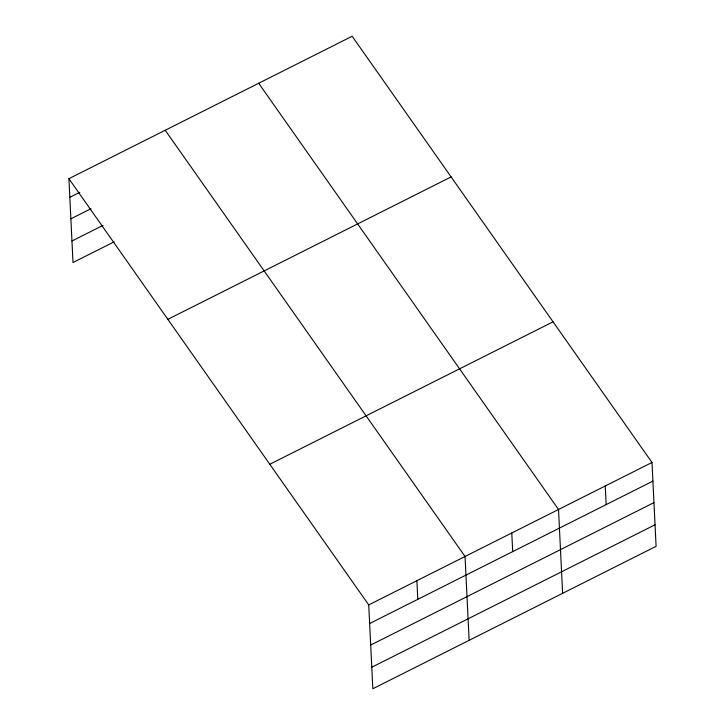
<?xml version="1.0" encoding="UTF-8"?>
<svg xmlns="http://www.w3.org/2000/svg" width="725" height="725" viewBox="0 0 725 725"><rect width="100%" height="100%" fill="white"/><g stroke="black" fill="none" stroke-linecap="round" stroke-linejoin="round"><path stroke-width="1.09" d="M68.902 178.685L352.169 36.25L651.993 462.478L656.098 546.315L372.831 688.75L368.735 604.913L68.902 178.685L73.008 262.522L114.142 241.842M69.818 197.309L79.85 192.27M70.869 218.832L90.933 208.746M71.956 240.999L103.05 225.366M167.847 319.344L451.113 176.909M269.791 464.263L553.048 321.827M368.735 604.913L651.993 462.478M369.641 623.545L652.908 481.101M370.692 645.06L653.959 502.624M371.78 667.236L655.037 524.791M258.689 83.257L558.522 509.485L562.618 593.313M165.218 130.255L465.042 556.492L469.138 640.32M605.257 485.986L606.163 504.609M511.778 532.984L512.693 551.607M416.884 580.698L417.799 599.33"/></g></svg>
